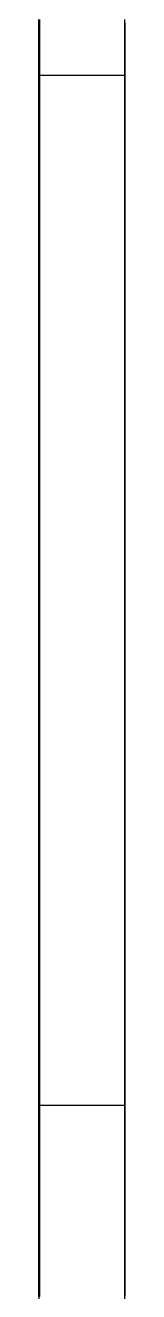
# Model space of a CAD drawing. Header units: millimetres. Extents: x 0 to 594, y 0 to 420.
# Drawn here: x 64 to 64.5, y 221.42 to 228.79 of the extents above; entities that cross this region are included whole.
import ezdxf

# ---------------------------------------------------------------- set-up
doc = ezdxf.new("R2010")
doc.units = ezdxf.units.MM
doc.linetypes.add('ISO02-TRAZOS', pattern=[3.75, 3, -0.75])
doc.layers.add('01-VISIBLE', color=7, linetype='CONTINUOUS', lineweight=50)
doc.layers.add('02-OCULTA', color=4, linetype='ISO02-TRAZOS', lineweight=25)

msp = doc.modelspace()

# ---------------------------------------------------------------- linework, layer by layer
at = {"layer": '01-VISIBLE'}
msp.add_lwpolyline([(64, 221.3875), (64, 221.475), (64, 221.5625), (64, 221.65), (64, 221.7375), (64, 221.825), (64, 221.9125), (64, 222), (64, 222.0875), (64, 222.175), (64, 222.2625), (64, 222.35), (64, 222.4375), (64, 222.525), (64, 222.6125), (64, 222.7), (64, 222.7875), (64, 222.875), (64, 222.9625), (64, 223.05), (64, 223.1375), (64, 223.225), (64, 223.3125), (64, 223.4), (64, 223.4875), (64, 223.575), (64, 223.6625), (64, 223.75), (64, 223.8375), (64, 223.925), (64, 224.0125), (64, 224.1), (64, 224.1875), (64, 224.275), (64, 224.3625), (64, 224.45), (64, 224.5375), (64, 224.625), (64, 224.7125), (64, 224.8), (64, 224.8875), (64, 224.975), (64, 225.0625), (64, 225.15), (64, 225.2375), (64, 225.325), (64, 225.4125), (64, 225.5), (64, 225.5875), (64, 225.675), (64, 225.7625), (64, 225.85), (64, 225.9375), (64, 226.025), (64, 226.1125), (64, 226.2), (64, 226.2875), (64, 226.375), (64, 226.4625), (64, 226.55), (64, 226.6375), (64, 226.725), (64, 226.8125), (64, 226.9), (64, 226.9875), (64, 227.075), (64, 227.1625), (64, 227.25), (64, 227.3375), (64, 227.425), (64, 227.5125), (64, 227.6), (64, 227.6875), (64, 227.775), (64, 227.8625), (64, 227.95), (64, 228.0375), (64, 228.125), (64, 228.2125), (64, 228.3), (64, 228.3875), (64, 228.475), (64, 228.5625), (64, 228.65), (64, 228.7375), (64, 228.825)], dxfattribs=at)
at = {"layer": '02-OCULTA'}
for p, q in [((64.5, 228.5), (64, 228.5)), ((64.5, 222.5), (64, 222.5))]:
    msp.add_line(p, q, dxfattribs=at)
for points in [[(64, 221.375), (64, 221.425), (64, 221.475), (64, 221.525), (64, 221.575), (64, 221.625), (64, 221.675), (64, 221.725), (64, 221.775), (64, 221.825), (64, 221.875), (64, 221.925), (64, 221.975), (64, 222.025), (64, 222.075), (64, 222.125), (64, 222.175), (64, 222.225), (64, 222.275), (64, 222.325), (64, 222.375), (64, 222.425), (64, 222.475), (64, 222.525), (64, 222.575), (64, 222.625), (64, 222.675), (64, 222.725), (64, 222.775), (64, 222.825), (64, 222.875), (64, 222.925), (64, 222.975), (64, 223.025), (64, 223.075), (64, 223.125), (64, 223.175), (64, 223.225), (64, 223.275), (64, 223.325), (64, 223.375), (64, 223.425), (64, 223.475), (64, 223.525), (64, 223.575), (64, 223.625), (64, 223.675), (64, 223.725), (64, 223.775), (64, 223.825), (64, 223.875), (64, 223.925), (64, 223.975), (64, 224.025), (64, 224.075), (64, 224.125), (64, 224.175), (64, 224.225), (64, 224.275), (64, 224.325), (64, 224.375), (64, 224.425), (64, 224.475), (64, 224.525), (64, 224.575), (64, 224.625), (64, 224.675), (64, 224.725), (64, 224.775), (64, 224.825), (64, 224.875), (64, 224.925), (64, 224.975), (64, 225.025), (64, 225.075), (64, 225.125), (64, 225.175), (64, 225.225), (64, 225.275), (64, 225.325), (64, 225.375), (64, 225.425), (64, 225.475), (64, 225.525), (64, 225.575), (64, 225.625), (64, 225.675), (64, 225.725), (64, 225.775), (64, 225.825), (64, 225.875), (64, 225.925), (64, 225.975), (64, 226.025), (64, 226.075), (64, 226.125), (64, 226.175), (64, 226.225), (64, 226.275), (64, 226.325), (64, 226.375), (64, 226.425), (64, 226.475), (64, 226.525), (64, 226.575), (64, 226.625), (64, 226.675), (64, 226.725), (64, 226.775), (64, 226.825), (64, 226.875), (64, 226.925), (64, 226.975), (64, 227.025), (64, 227.075), (64, 227.125), (64, 227.175), (64, 227.225), (64, 227.275), (64, 227.325), (64, 227.375), (64, 227.425), (64, 227.475), (64, 227.525), (64, 227.575), (64, 227.625), (64, 227.675), (64, 227.725), (64, 227.775), (64, 227.825), (64, 227.875), (64, 227.925), (64, 227.975), (64, 228.025), (64, 228.075), (64, 228.125), (64, 228.175), (64, 228.225), (64, 228.275), (64, 228.325), (64, 228.375), (64, 228.425), (64, 228.475), (64, 228.525), (64, 228.575), (64, 228.625), (64, 228.675), (64, 228.725), (64, 228.775), (64, 228.825)], [(64, 228.8095), (64, 228.7593), (64, 228.7092), (64, 228.659), (64, 228.6089), (64, 228.5587), (64, 228.5086), (64, 228.4585), (64, 228.4083), (64, 228.3582), (64, 228.308), (64, 228.2579), (64, 228.2077), (64, 228.1576), (64, 228.1074), (64, 228.0573), (64, 228.0072), (64, 227.957), (64, 227.9069), (64, 227.8567), (64, 227.8066), (64, 227.7564), (64, 227.7063), (64, 227.6562), (64, 227.606), (64, 227.5559), (64, 227.5057), (64, 227.4556), (64, 227.4054), (64, 227.3553), (64, 227.3052), (64, 227.255), (64, 227.2049), (64, 227.1547), (64, 227.1046), (64, 227.0544), (64, 227.0043), (64, 226.9542), (64, 226.904), (64, 226.8539), (64, 226.8037), (64, 226.7536), (64, 226.7034), (64, 226.6533), (64, 226.6032), (64, 226.553), (64, 226.5029), (64, 226.4527), (64, 226.4026), (64, 226.3524), (64, 226.3023), (64, 226.2521), (64, 226.202), (64, 226.1519), (64, 226.1017), (64, 226.0516), (64, 226.0014), (64, 225.9513), (64, 225.9011), (64, 225.851), (64, 225.8009), (64, 225.7507), (64, 225.7006), (64, 225.6504), (64, 225.6003), (64, 225.5501), (64, 225.5)], [(64, 228.8086), (64, 228.7585), (64, 228.7083), (64, 228.6582), (64, 228.6081), (64, 228.5579), (64, 228.5078), (64, 228.4577), (64, 228.4076), (64, 228.3574), (64, 228.3073), (64, 228.2572), (64, 228.207), (64, 228.1569), (64, 228.1068), (64, 228.0566), (64, 228.0065), (64, 227.9564), (64, 227.9062), (64, 227.8561), (64, 227.806), (64, 227.7559), (64, 227.7057), (64, 227.6556), (64, 227.6055), (64, 227.5553), (64, 227.5052), (64, 227.4551), (64, 227.4049), (64, 227.3548), (64, 227.3047), (64, 227.2546), (64, 227.2044), (64, 227.1543), (64, 227.1042), (64, 227.054), (64, 227.0039), (64, 226.9538), (64, 226.9036), (64, 226.8535), (64, 226.8034), (64, 226.7533), (64, 226.7031), (64, 226.653), (64, 226.6029), (64, 226.5527), (64, 226.5026), (64, 226.4525), (64, 226.4023), (64, 226.3522), (64, 226.3021), (64, 226.252), (64, 226.2018), (64, 226.1517), (64, 226.1016), (64, 226.0514), (64, 226.0013), (64, 225.9512), (64, 225.901), (64, 225.8509), (64, 225.8008), (64, 225.7506), (64, 225.7005), (64, 225.6504), (64, 225.6003), (64, 225.5501), (64, 225.5)], [(64.5, 221.375), (64.5, 221.425), (64.5, 221.475), (64.5, 221.525), (64.5, 221.575), (64.5, 221.625), (64.5, 221.675), (64.5, 221.725), (64.5, 221.775), (64.5, 221.825), (64.5, 221.875), (64.5, 221.925), (64.5, 221.975), (64.5, 222.025), (64.5, 222.075), (64.5, 222.125), (64.5, 222.175), (64.5, 222.225), (64.5, 222.275), (64.5, 222.325), (64.5, 222.375), (64.5, 222.425), (64.5, 222.475), (64.5, 222.525), (64.5, 222.575), (64.5, 222.625), (64.5, 222.675), (64.5, 222.725), (64.5, 222.775), (64.5, 222.825), (64.5, 222.875), (64.5, 222.925), (64.5, 222.975), (64.5, 223.025), (64.5, 223.075), (64.5, 223.125), (64.5, 223.175), (64.5, 223.225), (64.5, 223.275), (64.5, 223.325), (64.5, 223.375), (64.5, 223.425), (64.5, 223.475), (64.5, 223.525), (64.5, 223.575), (64.5, 223.625), (64.5, 223.675), (64.5, 223.725), (64.5, 223.775), (64.5, 223.825), (64.5, 223.875), (64.5, 223.925), (64.5, 223.975), (64.5, 224.025), (64.5, 224.075), (64.5, 224.125), (64.5, 224.175), (64.5, 224.225), (64.5, 224.275), (64.5, 224.325), (64.5, 224.375), (64.5, 224.425), (64.5, 224.475), (64.5, 224.525), (64.5, 224.575), (64.5, 224.625), (64.5, 224.675), (64.5, 224.725), (64.5, 224.775), (64.5, 224.825), (64.5, 224.875), (64.5, 224.925), (64.5, 224.975), (64.5, 225.025), (64.5, 225.075), (64.5, 225.125), (64.5, 225.175), (64.5, 225.225), (64.5, 225.275), (64.5, 225.325), (64.5, 225.375), (64.5, 225.425), (64.5, 225.475), (64.5, 225.525), (64.5, 225.575), (64.5, 225.625), (64.5, 225.675), (64.5, 225.725), (64.5, 225.775), (64.5, 225.825), (64.5, 225.875), (64.5, 225.925), (64.5, 225.975), (64.5, 226.025), (64.5, 226.075), (64.5, 226.125), (64.5, 226.175), (64.5, 226.225), (64.5, 226.275), (64.5, 226.325), (64.5, 226.375), (64.5, 226.425), (64.5, 226.475), (64.5, 226.525), (64.5, 226.575), (64.5, 226.625), (64.5, 226.675), (64.5, 226.725), (64.5, 226.775), (64.5, 226.825), (64.5, 226.875), (64.5, 226.925), (64.5, 226.975), (64.5, 227.025), (64.5, 227.075), (64.5, 227.125), (64.5, 227.175), (64.5, 227.225), (64.5, 227.275), (64.5, 227.325), (64.5, 227.375), (64.5, 227.425), (64.5, 227.475), (64.5, 227.525), (64.5, 227.575), (64.5, 227.625), (64.5, 227.675), (64.5, 227.725), (64.5, 227.775), (64.5, 227.825), (64.5, 227.875), (64.5, 227.925), (64.5, 227.975), (64.5, 228.025), (64.5, 228.075), (64.5, 228.125), (64.5, 228.175), (64.5, 228.225), (64.5, 228.275), (64.5, 228.325), (64.5, 228.375), (64.5, 228.425), (64.5, 228.475), (64.5, 228.525), (64.5, 228.575), (64.5, 228.625), (64.5, 228.675), (64.5, 228.725), (64.5, 228.775), (64.5, 228.825)], [(64.5, 228.8086), (64.5, 228.7585), (64.5, 228.7083), (64.5, 228.6582), (64.5, 228.6081), (64.5, 228.5579), (64.5, 228.5078), (64.5, 228.4577), (64.5, 228.4076), (64.5, 228.3574), (64.5, 228.3073), (64.5, 228.2572), (64.5, 228.207), (64.5, 228.1569), (64.5, 228.1068), (64.5, 228.0566), (64.5, 228.0065), (64.5, 227.9564), (64.5, 227.9062), (64.5, 227.8561), (64.5, 227.806), (64.5, 227.7559), (64.5, 227.7057), (64.5, 227.6556), (64.5, 227.6055), (64.5, 227.5553), (64.5, 227.5052), (64.5, 227.4551), (64.5, 227.4049), (64.5, 227.3548), (64.5, 227.3047), (64.5, 227.2546), (64.5, 227.2044), (64.5, 227.1543), (64.5, 227.1042), (64.5, 227.054), (64.5, 227.0039), (64.5, 226.9538), (64.5, 226.9036), (64.5, 226.8535), (64.5, 226.8034), (64.5, 226.7533), (64.5, 226.7031), (64.5, 226.653), (64.5, 226.6029), (64.5, 226.5527), (64.5, 226.5026), (64.5, 226.4525), (64.5, 226.4023), (64.5, 226.3522), (64.5, 226.3021), (64.5, 226.252), (64.5, 226.2018), (64.5, 226.1517), (64.5, 226.1016), (64.5, 226.0514), (64.5, 226.0013), (64.5, 225.9512), (64.5, 225.901), (64.5, 225.8509), (64.5, 225.8008), (64.5, 225.7506), (64.5, 225.7005), (64.5, 225.6504), (64.5, 225.6003), (64.5, 225.5501), (64.5, 225.5)], [(64, 222.5), (64, 222.55), (64, 222.6), (64, 222.65), (64, 222.7), (64, 222.75), (64, 222.8), (64, 222.85), (64, 222.9), (64, 222.95), (64, 223), (64, 223.05), (64, 223.1), (64, 223.15), (64, 223.2), (64, 223.25), (64, 223.3), (64, 223.35), (64, 223.4), (64, 223.45), (64, 223.5), (64, 223.55), (64, 223.6), (64, 223.65), (64, 223.7), (64, 223.75), (64, 223.8), (64, 223.85), (64, 223.9), (64, 223.95), (64, 224), (64, 224.05), (64, 224.1), (64, 224.15), (64, 224.2), (64, 224.25), (64, 224.3), (64, 224.35), (64, 224.4), (64, 224.45), (64, 224.5), (64, 224.55), (64, 224.6), (64, 224.65), (64, 224.7), (64, 224.75), (64, 224.8), (64, 224.85), (64, 224.9), (64, 224.95), (64, 225), (64, 225.05), (64, 225.1), (64, 225.15), (64, 225.2), (64, 225.25), (64, 225.3), (64, 225.35), (64, 225.4), (64, 225.45), (64, 225.5), (64, 225.55), (64, 225.6), (64, 225.65), (64, 225.7), (64, 225.75), (64, 225.8), (64, 225.85), (64, 225.9), (64, 225.95), (64, 226), (64, 226.05), (64, 226.1), (64, 226.15), (64, 226.2), (64, 226.25), (64, 226.3), (64, 226.35), (64, 226.4), (64, 226.45), (64, 226.5), (64, 226.55), (64, 226.6), (64, 226.65), (64, 226.7), (64, 226.75), (64, 226.8), (64, 226.85), (64, 226.9), (64, 226.95), (64, 227), (64, 227.05), (64, 227.1), (64, 227.15), (64, 227.2), (64, 227.25), (64, 227.3), (64, 227.35), (64, 227.4), (64, 227.45), (64, 227.5), (64, 227.55), (64, 227.6), (64, 227.65), (64, 227.7), (64, 227.75), (64, 227.8), (64, 227.85), (64, 227.9), (64, 227.95), (64, 228), (64, 228.05), (64, 228.1), (64, 228.15), (64, 228.2), (64, 228.25), (64, 228.3), (64, 228.35), (64, 228.4), (64, 228.45), (64, 228.5)], [(64, 228.5), (64, 228.45), (64, 228.4), (64, 228.35), (64, 228.3), (64, 228.25), (64, 228.2), (64, 228.15), (64, 228.1), (64, 228.05), (64, 228), (64, 227.95), (64, 227.9), (64, 227.85), (64, 227.8), (64, 227.75), (64, 227.7), (64, 227.65), (64, 227.6), (64, 227.55), (64, 227.5), (64, 227.45), (64, 227.4), (64, 227.35), (64, 227.3), (64, 227.25), (64, 227.2), (64, 227.15), (64, 227.1), (64, 227.05), (64, 227), (64, 226.95), (64, 226.9), (64, 226.85), (64, 226.8), (64, 226.75), (64, 226.7), (64, 226.65), (64, 226.6), (64, 226.55), (64, 226.5), (64, 226.45), (64, 226.4), (64, 226.35), (64, 226.3), (64, 226.25), (64, 226.2), (64, 226.15), (64, 226.1), (64, 226.05), (64, 226), (64, 225.95), (64, 225.9), (64, 225.85), (64, 225.8), (64, 225.75), (64, 225.7), (64, 225.65), (64, 225.6), (64, 225.55), (64, 225.5)], [(64.5, 222.5), (64.5, 222.55), (64.5, 222.6), (64.5, 222.65), (64.5, 222.7), (64.5, 222.75), (64.5, 222.8), (64.5, 222.85), (64.5, 222.9), (64.5, 222.95), (64.5, 223), (64.5, 223.05), (64.5, 223.1), (64.5, 223.15), (64.5, 223.2), (64.5, 223.25), (64.5, 223.3), (64.5, 223.35), (64.5, 223.4), (64.5, 223.45), (64.5, 223.5), (64.5, 223.55), (64.5, 223.6), (64.5, 223.65), (64.5, 223.7), (64.5, 223.75), (64.5, 223.8), (64.5, 223.85), (64.5, 223.9), (64.5, 223.95), (64.5, 224), (64.5, 224.05), (64.5, 224.1), (64.5, 224.15), (64.5, 224.2), (64.5, 224.25), (64.5, 224.3), (64.5, 224.35), (64.5, 224.4), (64.5, 224.45), (64.5, 224.5), (64.5, 224.55), (64.5, 224.6), (64.5, 224.65), (64.5, 224.7), (64.5, 224.75), (64.5, 224.8), (64.5, 224.85), (64.5, 224.9), (64.5, 224.95), (64.5, 225), (64.5, 225.05), (64.5, 225.1), (64.5, 225.15), (64.5, 225.2), (64.5, 225.25), (64.5, 225.3), (64.5, 225.35), (64.5, 225.4), (64.5, 225.45), (64.5, 225.5), (64.5, 225.55), (64.5, 225.6), (64.5, 225.65), (64.5, 225.7), (64.5, 225.75), (64.5, 225.8), (64.5, 225.85), (64.5, 225.9), (64.5, 225.95), (64.5, 226), (64.5, 226.05), (64.5, 226.1), (64.5, 226.15), (64.5, 226.2), (64.5, 226.25), (64.5, 226.3), (64.5, 226.35), (64.5, 226.4), (64.5, 226.45), (64.5, 226.5), (64.5, 226.55), (64.5, 226.6), (64.5, 226.65), (64.5, 226.7), (64.5, 226.75), (64.5, 226.8), (64.5, 226.85), (64.5, 226.9), (64.5, 226.95), (64.5, 227), (64.5, 227.05), (64.5, 227.1), (64.5, 227.15), (64.5, 227.2), (64.5, 227.25), (64.5, 227.3), (64.5, 227.35), (64.5, 227.4), (64.5, 227.45), (64.5, 227.5), (64.5, 227.55), (64.5, 227.6), (64.5, 227.65), (64.5, 227.7), (64.5, 227.75), (64.5, 227.8), (64.5, 227.85), (64.5, 227.9), (64.5, 227.95), (64.5, 228), (64.5, 228.05), (64.5, 228.1), (64.5, 228.15), (64.5, 228.2), (64.5, 228.25), (64.5, 228.3), (64.5, 228.35), (64.5, 228.4), (64.5, 228.45), (64.5, 228.5)], [(64.5, 228.5), (64.5, 228.45), (64.5, 228.4), (64.5, 228.35), (64.5, 228.3), (64.5, 228.25), (64.5, 228.2), (64.5, 228.15), (64.5, 228.1), (64.5, 228.05), (64.5, 228), (64.5, 227.95), (64.5, 227.9), (64.5, 227.85), (64.5, 227.8), (64.5, 227.75), (64.5, 227.7), (64.5, 227.65), (64.5, 227.6), (64.5, 227.55), (64.5, 227.5), (64.5, 227.45), (64.5, 227.4), (64.5, 227.35), (64.5, 227.3), (64.5, 227.25), (64.5, 227.2), (64.5, 227.15), (64.5, 227.1), (64.5, 227.05), (64.5, 227), (64.5, 226.95), (64.5, 226.9), (64.5, 226.85), (64.5, 226.8), (64.5, 226.75), (64.5, 226.7), (64.5, 226.65), (64.5, 226.6), (64.5, 226.55), (64.5, 226.5), (64.5, 226.45), (64.5, 226.4), (64.5, 226.35), (64.5, 226.3), (64.5, 226.25), (64.5, 226.2), (64.5, 226.15), (64.5, 226.1), (64.5, 226.05), (64.5, 226), (64.5, 225.95), (64.5, 225.9), (64.5, 225.85), (64.5, 225.8), (64.5, 225.75), (64.5, 225.7), (64.5, 225.65), (64.5, 225.6), (64.5, 225.55), (64.5, 225.5)], [(64, 225.5), (64, 225.45), (64, 225.4), (64, 225.35), (64, 225.3), (64, 225.25), (64, 225.2), (64, 225.15), (64, 225.1), (64, 225.05), (64, 225), (64, 224.95), (64, 224.9), (64, 224.85), (64, 224.8), (64, 224.75), (64, 224.7), (64, 224.65), (64, 224.6), (64, 224.55), (64, 224.5), (64, 224.45), (64, 224.4), (64, 224.35), (64, 224.3), (64, 224.25), (64, 224.2), (64, 224.15), (64, 224.1), (64, 224.05), (64, 224), (64, 223.95), (64, 223.9), (64, 223.85), (64, 223.8), (64, 223.75), (64, 223.7), (64, 223.65), (64, 223.6), (64, 223.55), (64, 223.5), (64, 223.45), (64, 223.4), (64, 223.35), (64, 223.3), (64, 223.25), (64, 223.2), (64, 223.15), (64, 223.1), (64, 223.05), (64, 223), (64, 222.95), (64, 222.9), (64, 222.85), (64, 222.8), (64, 222.75), (64, 222.7), (64, 222.65), (64, 222.6), (64, 222.55), (64, 222.5), (64, 222.45), (64, 222.4), (64, 222.35), (64, 222.3), (64, 222.25), (64, 222.2), (64, 222.15), (64, 222.1), (64, 222.05), (64, 222), (64, 221.95), (64, 221.9), (64, 221.85), (64, 221.8), (64, 221.75), (64, 221.7), (64, 221.65), (64, 221.6), (64, 221.55), (64, 221.5), (64, 221.45), (64, 221.4)], [(64, 225.5), (64, 225.4499), (64, 225.3997), (64, 225.3496), (64, 225.2995), (64, 225.2493), (64, 225.1992), (64, 225.1491), (64, 225.099), (64, 225.0488), (64, 224.9987), (64, 224.9486), (64, 224.8984), (64, 224.8483), (64, 224.7982), (64, 224.748), (64, 224.6979), (64, 224.6478), (64, 224.5977), (64, 224.5475), (64, 224.4974), (64, 224.4473), (64, 224.3971), (64, 224.347), (64, 224.2969), (64, 224.2467), (64, 224.1966), (64, 224.1465), (64, 224.0964), (64, 224.0462), (64, 223.9961), (64, 223.946), (64, 223.8958), (64, 223.8457), (64, 223.7956), (64, 223.7454), (64, 223.6953), (64, 223.6452), (64, 223.5951), (64, 223.5449), (64, 223.4948), (64, 223.4447), (64, 223.3945), (64, 223.3444), (64, 223.2943), (64, 223.2441), (64, 223.194), (64, 223.1439), (64, 223.0937), (64, 223.0436), (64, 222.9935), (64, 222.9434), (64, 222.8932), (64, 222.8431), (64, 222.793), (64, 222.7428), (64, 222.6927), (64, 222.6426), (64, 222.5924), (64, 222.5423), (64, 222.4922), (64, 222.4421), (64, 222.3919), (64, 222.3418), (64, 222.2917), (64, 222.2415), (64, 222.1914), (64, 222.1413), (64, 222.0911), (64, 222.041), (64, 221.9909), (64, 221.9408), (64, 221.8906), (64, 221.8405), (64, 221.7904), (64, 221.7402), (64, 221.6901), (64, 221.64), (64, 221.5898), (64, 221.5397), (64, 221.4896), (64, 221.4395), (64, 221.3893)], [(64, 225.5), (64, 225.45), (64, 225.4), (64, 225.35), (64, 225.3), (64, 225.25), (64, 225.2), (64, 225.15), (64, 225.1), (64, 225.05), (64, 225), (64, 224.95), (64, 224.9), (64, 224.85), (64, 224.8), (64, 224.75), (64, 224.7), (64, 224.65), (64, 224.6), (64, 224.55), (64, 224.5), (64, 224.45), (64, 224.4), (64, 224.35), (64, 224.3), (64, 224.25), (64, 224.2), (64, 224.15), (64, 224.1), (64, 224.05), (64, 224), (64, 223.95), (64, 223.9), (64, 223.85), (64, 223.8), (64, 223.75), (64, 223.7), (64, 223.65), (64, 223.6), (64, 223.55), (64, 223.5), (64, 223.45), (64, 223.4), (64, 223.35), (64, 223.3), (64, 223.25), (64, 223.2), (64, 223.15), (64, 223.1), (64, 223.05), (64, 223), (64, 222.95), (64, 222.9), (64, 222.85), (64, 222.8), (64, 222.75), (64, 222.7), (64, 222.65), (64, 222.6), (64, 222.55), (64, 222.5)], [(64.5, 225.5), (64.5, 225.4499), (64.5, 225.3997), (64.5, 225.3496), (64.5, 225.2995), (64.5, 225.2493), (64.5, 225.1992), (64.5, 225.1491), (64.5, 225.099), (64.5, 225.0488), (64.5, 224.9987), (64.5, 224.9486), (64.5, 224.8984), (64.5, 224.8483), (64.5, 224.7982), (64.5, 224.748), (64.5, 224.6979), (64.5, 224.6478), (64.5, 224.5977), (64.5, 224.5475), (64.5, 224.4974), (64.5, 224.4473), (64.5, 224.3971), (64.5, 224.347), (64.5, 224.2969), (64.5, 224.2467), (64.5, 224.1966), (64.5, 224.1465), (64.5, 224.0964), (64.5, 224.0462), (64.5, 223.9961), (64.5, 223.946), (64.5, 223.8958), (64.5, 223.8457), (64.5, 223.7956), (64.5, 223.7454), (64.5, 223.6953), (64.5, 223.6452), (64.5, 223.5951), (64.5, 223.5449), (64.5, 223.4948), (64.5, 223.4447), (64.5, 223.3945), (64.5, 223.3444), (64.5, 223.2943), (64.5, 223.2441), (64.5, 223.194), (64.5, 223.1439), (64.5, 223.0937), (64.5, 223.0436), (64.5, 222.9935), (64.5, 222.9434), (64.5, 222.8932), (64.5, 222.8431), (64.5, 222.793), (64.5, 222.7428), (64.5, 222.6927), (64.5, 222.6426), (64.5, 222.5924), (64.5, 222.5423), (64.5, 222.4922), (64.5, 222.4421), (64.5, 222.3919), (64.5, 222.3418), (64.5, 222.2917), (64.5, 222.2415), (64.5, 222.1914), (64.5, 222.1413), (64.5, 222.0911), (64.5, 222.041), (64.5, 221.9909), (64.5, 221.9408), (64.5, 221.8906), (64.5, 221.8405), (64.5, 221.7904), (64.5, 221.7402), (64.5, 221.6901), (64.5, 221.64), (64.5, 221.5898), (64.5, 221.5397), (64.5, 221.4896), (64.5, 221.4395), (64.5, 221.3893)], [(64.5, 225.5), (64.5, 225.45), (64.5, 225.4), (64.5, 225.35), (64.5, 225.3), (64.5, 225.25), (64.5, 225.2), (64.5, 225.15), (64.5, 225.1), (64.5, 225.05), (64.5, 225), (64.5, 224.95), (64.5, 224.9), (64.5, 224.85), (64.5, 224.8), (64.5, 224.75), (64.5, 224.7), (64.5, 224.65), (64.5, 224.6), (64.5, 224.55), (64.5, 224.5), (64.5, 224.45), (64.5, 224.4), (64.5, 224.35), (64.5, 224.3), (64.5, 224.25), (64.5, 224.2), (64.5, 224.15), (64.5, 224.1), (64.5, 224.05), (64.5, 224), (64.5, 223.95), (64.5, 223.9), (64.5, 223.85), (64.5, 223.8), (64.5, 223.75), (64.5, 223.7), (64.5, 223.65), (64.5, 223.6), (64.5, 223.55), (64.5, 223.5), (64.5, 223.45), (64.5, 223.4), (64.5, 223.35), (64.5, 223.3), (64.5, 223.25), (64.5, 223.2), (64.5, 223.15), (64.5, 223.1), (64.5, 223.05), (64.5, 223), (64.5, 222.95), (64.5, 222.9), (64.5, 222.85), (64.5, 222.8), (64.5, 222.75), (64.5, 222.7), (64.5, 222.65), (64.5, 222.6), (64.5, 222.55), (64.5, 222.5)]]:
    msp.add_lwpolyline(points, dxfattribs=at)

doc.saveas('drawing.dxf')
